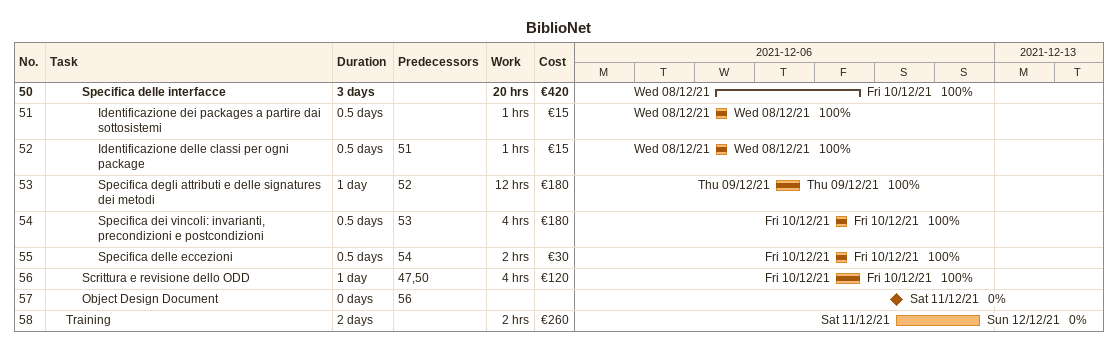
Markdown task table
BiblioNet

| ID | Level | Task | Duration | Start | Finish | Predecessors | % complete | Work (h) | Cost (€) |
|---|---|---|---|---|---|---|---|---|---|
| 50 | 3 | **Specifica delle interfacce** | 3d | 2021-12-08 | 2021-12-10 |  | 100 | 20 | 420 |
| 51 | 4 | Identificazione dei packages a partire dai sottosistemi | 0.5d | 2021-12-08 | 2021-12-08 |  | 100 | 1 | 15 |
| 52 | 4 | Identificazione delle classi per ogni package | 0.5d | 2021-12-08 | 2021-12-08 | 51 | 100 | 1 | 15 |
| 53 | 4 | Specifica degli attributi e delle signatures dei metodi | 1d | 2021-12-09 | 2021-12-09 | 52 | 100 | 12 | 180 |
| 54 | 4 | Specifica dei vincoli: invarianti, precondizioni e postcondizioni | 0.5d | 2021-12-10 | 2021-12-10 | 53 | 100 | 4 | 180 |
| 55 | 4 | Specifica delle eccezioni | 0.5d | 2021-12-10 | 2021-12-10 | 54 | 100 | 2 | 30 |
| 56 | 3 | Scrittura e revisione dello ODD | 1d | 2021-12-10 | 2021-12-10 | 47, 50 | 100 | 4 | 120 |
| 57 | 3 | Object Design Document | 0d | 2021-12-11 | 2021-12-11 | 56 | 0 |  |  |
| 58 | 2 | Training | 2d | 2021-12-11 | 2021-12-12 |  | 0 | 2 | 260 |
